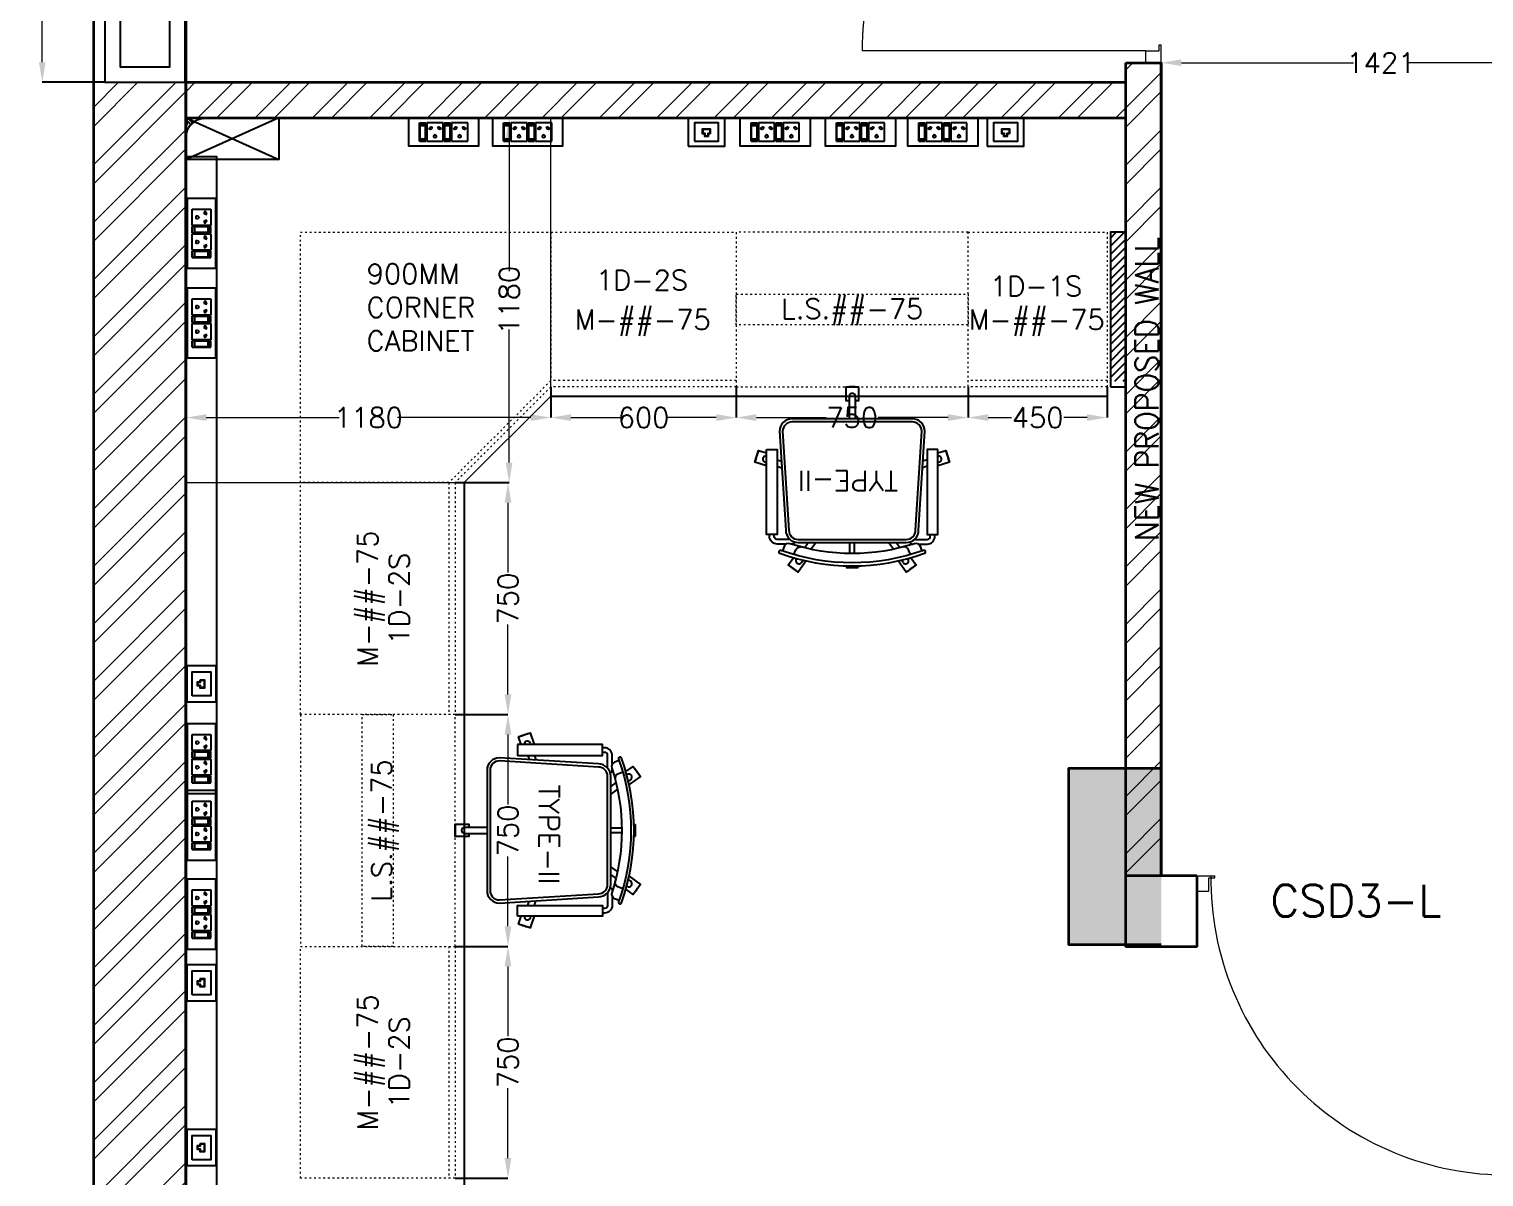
# Model space of a CAD drawing. Extents: x -52083 to 49512, y -145230 to 20224.
# Drawn here: x -46914 to -42208, y 7735 to 11448 of the extents above; entities that cross this region are included whole.
import ezdxf
from ezdxf.enums import TextEntityAlignment as Align

# ---------------------------------------------------------------- set-up
doc = ezdxf.new("R2010")
doc.units = 0
doc.header["$LTSCALE"] = 0.5
doc.header["$MEASUREMENT"] = 0
doc.header["$PDMODE"] = 32
doc.linetypes.add('ACAD_ISO03W100', pattern=[30, 12, -18])
for name, color, linetype, lineweight in [('1000x2100 Door', 1, 'Continuous', 5), ('1050x2100 Door', 6, 'Continuous', 5), ('Ahlada Coving', 3, 'Continuous', 5), ('COL', 1, 'Continuous', 35), ('DIM', 3, 'Continuous', 5), ('Hatch-1', 8, 'Continuous', 5), ('New Wall', 5, 'Continuous', 35), ('Sa-Block Text', 7, 'Continuous', 18), ('wall-1', 7, 'Continuous', 35)]:
    doc.layers.add(name, color=color, linetype=linetype, lineweight=lineweight)
for name, color, linetype in [('GC-2', 22, 'Continuous'), ('GF-1', 21, 'Continuous'), ('LABOFAB', 7, 'Continuous'), ('PDF_Text', 5, 'Continuous'), ('SA-6MRP', 1, 'Continuous'), ('SA-6MUP', 223, 'Continuous'), ('SA-FUR', 3, 'Continuous'), ('SA-Lan', 3, 'Continuous')]:
    doc.layers.add(name, color=color, linetype=linetype)
doc.styles.add('ARIAL', font='romans.shx', dxfattribs={"height": 2.5})
doc.styles.add('RomanS', font='romans.shx')
doc.styles.get("Standard").update_dxf_attribs({"font": 'romans.shx'})
doc.dimstyles.new('Sa-dim', dxfattribs={"dimtxt": 65, "dimasz": 65, "dimexe": 0, "dimexo": 0, "dimtad": 0, "dimdec": 0, "dimdsep": 46, "dimtxsty": 'Standard', "dimcen": 0, "dimclrd": 256, "dimclre": 7, "dimclrt": 1, "dimadec": 0, "dimazin": 0, "dimtfac": 1, "dimtdec": 0, "dimtmove": 0, "dimatfit": 3, "dimfxl": 1, "dimlwd": -1, "dimarcsym": 0})
pattern_1 = [(45, (5394.74, 2e-13), (-92.80777, 92.80777), []), (45, (5456.61, 2e-13), (-92.80777, 92.80777), [])]

# ---------------------------------------------------------------- blocks, each defined once
blk = doc.blocks.new('*U109')
at = {"color": 5}
blk.add_wipeout([(50, 400), (50, 240), (1450, 240), (1450, 400)], dxfattribs=at)
blk.add_wipeout([(0, 450), (0, 190), (1500, 190), (1500, 450)], dxfattribs=at)
for points in [[(0, 450), (0, 190), (1500, 190), (1500, 450)], [(50, 400), (50, 240), (1450, 240), (1450, 400)]]:
    blk.add_lwpolyline(points, close=True, dxfattribs=at)
blk = doc.blocks.new('*D432')
at = {"layer": 'Defpoints', "color": 0, "transparency": 16777216}
for p in [(-46871.8, 12775.4), (-46669.5, 12775.4), (-46669.5, 11275.4)]:
    blk.add_point(p, dxfattribs=at)
at = {"layer": 'DIM', "color": 7, "lineweight": -2, "transparency": 16777216}
for p, q in [((-46669.5, 12775.4), (-46871.8, 12775.4)), ((-46669.5, 11275.4), (-46871.8, 11275.4))]:
    blk.add_line(p, q, dxfattribs=at)
at = {"layer": 'DIM', "transparency": 16777216}
for p, q in [((-46871.8, 12710.4), (-46871.8, 12119.9)), ((-46871.8, 11340.4), (-46871.8, 11930.9))]:
    blk.add_line(p, q, dxfattribs=at)
for points in [[(-46882.7, 12710.4), (-46861, 12710.4), (-46871.8, 12775.4)], [(-46882.7, 11340.4), (-46861, 11340.4), (-46871.8, 11275.4)]]:
    blk.add_solid(points, dxfattribs=at)
at = {"layer": 'DIM', "color": 1, "transparency": 16777216, "insert": (-46871.8, 12025.4), "char_height": 65, "attachment_point": 5, "rotation": 270}
blk.add_mtext('1500', dxfattribs=at)
blk = doc.blocks.new('*U131')
at = {"ltscale": 300}
for p, q in [((-78.1, 29.8), (-78.1, -29.8)), ((-78.1, 29.8), (-78.1, -29.8)), ((-57.3, 29.8), (-78.1, 29.8)), ((-78.1, 29.8), (-57.3, 29.8)), ((-76.3, 23.3), (-76.3, -23.3)), ((-59.1, 23.3), (-76.3, 23.3)), ((-59.1, -23.3), (-59.1, 23.3)), ((-57.3, -29.8), (-57.3, 29.8)), ((-53.9, 29.8), (-1.7, 29.8)), ((-53.9, -29.8), (-53.9, 29.8)), ((-1.7, 29.8), (-1.7, -29.8)), ((1.7, 29.8), (1.7, -29.8)), ((1.7, 29.8), (1.7, -29.8)), ((22.5, 29.8), (1.7, 29.8)), ((1.7, 29.8), (22.5, 29.8)), ((3.5, 23.3), (3.5, -23.3)), ((20.7, 23.3), (3.5, 23.3)), ((20.7, -23.3), (20.7, 23.3)), ((22.5, -29.8), (22.5, 29.8)), ((25.9, -29.8), (25.9, 29.8)), ((25.9, 29.8), (78.1, 29.8)), ((78.1, 29.8), (78.1, -29.8)), ((-78.1, -29.8), (-57.3, -29.8)), ((-76.3, -21.2), (-59.1, -21.2)), ((-76.3, -23.3), (-59.1, -23.3)), ((-1.7, -29.8), (-53.9, -29.8)), ((1.7, -29.8), (22.5, -29.8)), ((3.5, -21.2), (20.7, -21.2)), ((3.5, -23.3), (20.7, -23.3)), ((78.1, -29.8), (25.9, -29.8))]:
    blk.add_line(p, q, dxfattribs=at)
blk.add_lwpolyline([(-113, -46), (113, -46), (113, 46), (-113, 46)], close=True, dxfattribs=at)
for centre, radius, start, end in [((-27.8, 14.7), 4.06, 307.1584, 232.8416), ((-27.8, 10.6), 2.59, 161.4031, 18.5969), ((52, 14.7), 4.06, 307.1584, 232.8416), ((52, 10.6), 2.59, 161.4031, 18.5969), ((-42.7, -11.6), 3.5, 5.2689, 272.51), ((-39.9, -14), 2.82, 202.6838, 75.0951), ((-15.7, -14), 2.82, 104.9049, 337.3162), ((-12.9, -11.6), 3.5, 267.49, 174.7311), ((37.1, -11.6), 3.5, 5.2689, 272.51), ((39.9, -14), 2.82, 202.6838, 75.0951), ((64.1, -14), 2.82, 104.9049, 337.3162), ((66.9, -11.6), 3.5, 267.49, 174.7311)]:
    blk.add_arc(centre, radius, start, end, dxfattribs=at)
at = {"layer": 'Sa-Block Text', "flags": 1}
for tag, p in [('PROJECTNAME', (102.4, 776)), ('FLOOR', (102.4, 686.5)), ('LABNAME', (102.4, 577)), ('ITEMNO:', (102.4, 479.7))]:
    blk.add_attdef(tag, text='', height=65, dxfattribs=at).set_placement(p, align=Align.MIDDLE_CENTER)
at = {"layer": 'Sa-Block Text'}
blk.add_attdef('CATALOGUE', text='', height=65, dxfattribs=at).set_placement((102.4, 360.5), align=Align.MIDDLE_CENTER)
blk = doc.blocks.new('*U130')
for p, q in [((-78.1, 29.8), (-78.1, -29.8)), ((-78.1, 29.8), (-78.1, -29.8)), ((-57.3, 29.8), (-78.1, 29.8)), ((-78.1, 29.8), (-57.3, 29.8)), ((-76.3, 23.3), (-76.3, -23.3)), ((-59.1, 23.3), (-76.3, 23.3)), ((-59.1, -23.3), (-59.1, 23.3)), ((-57.3, -29.8), (-57.3, 29.8)), ((-53.9, 29.8), (-1.7, 29.8)), ((-53.9, -29.8), (-53.9, 29.8)), ((-1.7, 29.8), (-1.7, -29.8)), ((1.7, 29.8), (1.7, -29.8)), ((1.7, 29.8), (1.7, -29.8)), ((22.5, 29.8), (1.7, 29.8)), ((1.7, 29.8), (22.5, 29.8)), ((3.5, 23.3), (3.5, -23.3)), ((20.7, 23.3), (3.5, 23.3)), ((20.7, -23.3), (20.7, 23.3)), ((22.5, -29.8), (22.5, 29.8)), ((25.9, -29.8), (25.9, 29.8)), ((25.9, 29.8), (78.1, 29.8)), ((78.1, 29.8), (78.1, -29.8)), ((-78.1, -29.8), (-57.3, -29.8)), ((-76.3, -21.2), (-59.1, -21.2)), ((-76.3, -23.3), (-59.1, -23.3)), ((-1.7, -29.8), (-53.9, -29.8)), ((1.7, -29.8), (22.5, -29.8)), ((3.5, -21.2), (20.7, -21.2)), ((3.5, -23.3), (20.7, -23.3)), ((78.1, -29.8), (25.9, -29.8))]:
    blk.add_line(p, q)
blk.add_lwpolyline([(-113, -46), (113, -46), (113, 46), (-113, 46)], close=True)
for centre, radius, start, end in [((-27.8, 14.7), 4.06, 307.1584, 232.8416), ((-27.8, 10.6), 2.59, 161.4031, 18.5969), ((52, 14.7), 4.06, 307.1584, 232.8416), ((52, 10.6), 2.59, 161.4031, 18.5969), ((-42.7, -11.6), 3.5, 5.2689, 272.51), ((-39.9, -14), 2.82, 202.6838, 75.0951), ((-15.7, -14), 2.82, 104.9049, 337.3162), ((-12.9, -11.6), 3.5, 267.49, 174.7311), ((37.1, -11.6), 3.5, 5.2689, 272.51), ((39.9, -14), 2.82, 202.6838, 75.0951), ((64.1, -14), 2.82, 104.9049, 337.3162), ((66.9, -11.6), 3.5, 267.49, 174.7311)]:
    blk.add_arc(centre, radius, start, end)
at = {"layer": 'Sa-Block Text', "flags": 1}
for tag, p in [('PROJECTNAME', (14.8, 619.1)), ('FLOOR', (14.8, 529.6)), ('LABNAME', (14.8, 420.1)), ('ITEMNO:', (14.8, 322.8))]:
    blk.add_attdef(tag, text='', height=65, dxfattribs=at).set_placement(p, align=Align.MIDDLE_CENTER)
at = {"layer": 'Sa-Block Text'}
blk.add_attdef('CATALOGUE', text='', height=65, dxfattribs=at).set_placement((14.8, 173.9), align=Align.MIDDLE_CENTER)
blk = doc.blocks.new('A010004 Mezz.F. Layout Plan$0$b & c')
at = {"layer": 'Ahlada Coving', "color": 3}
for p, q in [((-4.1, 40.9), (-5.7, 42.5)), ((-2.7, 7.8), (-3.7, 7.8)), ((-3.7, 7.8), (-2.7, 6)), ((4.9, 15.3), (-2.7, 7.8)), ((-2.7, 6), (5.7, 14.4)), ((8.7, 11.4), (0.3, 3)), ((0.3, 3), (2.1, 2)), ((2.1, 3), (9.7, 10.6)), ((2.1, 2), (2.1, 3)), ((36.9, 0), (35.3, 1.6))]:
    blk.add_line(p, q, dxfattribs=at)
blk.add_lwpolyline([(-5.7, 30.7), (-5.7, 5.7), (0, 0), (25, 0), (22.8, 1.5), (13.2, 1.5), (3.6, 4.5), (3.6, 1.5), (0.6, 1.5), (-4.2, 6.3), (-4.2, 9.3), (-1.2, 9.3), (-4.2, 18.9), (-4.2, 28.4), (-5.7, 30.7)], dxfattribs=at)
for radius, start, end in [(44, 181.9548, 220.5976), (42.5, 184.1661, 265.906), (44, 222.2286, 227.7746), (44, 229.4056, 268.1119)]:
    blk.add_arc((38.3, 44), radius, start, end, dxfattribs=at)
blk = doc.blocks.new('A$C34123dda')
at = {"layer": 'LABOFAB', "color": 230, "linetype": 'ACAD_ISO03W100', "lineweight": 13}
blk.add_line((-280, 310), (30, 0), dxfattribs=at)
at = {"layer": 'LABOFAB', "color": 96, "lineweight": 13, "true_color": 0x008500}
blk.add_lwpolyline([(900, 1180), (900, 1180), (900, 1180), (900, 0), (0, 0), (-280, 280), (-280, 1180)], close=True, dxfattribs=at)
at = {"layer": 'LABOFAB', "color": 230, "linetype": 'ACAD_ISO03W100', "lineweight": 13}
blk.add_lwpolyline([(50, 0), (530, 0), (530, 810), (-280, 810), (-280, 330)], close=True, dxfattribs=at)
blk = doc.blocks.new('A$Ca55ee631')
at = {"layer": 'SA-FUR', "color": 1}
for p, q in [((0, 0), (135, 300)), ((0, 300), (135, 0))]:
    blk.add_line(p, q, dxfattribs=at)
blk.add_lwpolyline([(0, 0), (135, 0), (135, 300), (0, 300)], close=True, dxfattribs=at)
blk = doc.blocks.new('*D580')
at = {"layer": 'Defpoints', "color": 0, "transparency": 16777216}
for p in [(-46406.6, 10265.3), (-45226.6, 10265.3), (-45226.6, 10190.8)]:
    blk.add_point(p, dxfattribs=at)
at = {"layer": 'DIM', "color": 7, "lineweight": -2, "transparency": 16777216}
for p, q in [((-46406.6, 10265.3), (-46406.6, 10190.8)), ((-45226.6, 10265.3), (-45226.6, 10190.8))]:
    blk.add_line(p, q, dxfattribs=at)
at = {"layer": 'DIM', "transparency": 16777216}
for p, q in [((-46341.6, 10190.8), (-45911.1, 10190.8)), ((-45291.6, 10190.8), (-45722.1, 10190.8))]:
    blk.add_line(p, q, dxfattribs=at)
for points in [[(-46341.6, 10201.7), (-46341.6, 10180), (-46406.6, 10190.8)], [(-45291.6, 10201.7), (-45291.6, 10180), (-45226.6, 10190.8)]]:
    blk.add_solid(points, dxfattribs=at)
at = {"layer": 'DIM', "color": 1, "transparency": 16777216, "insert": (-45816.6, 10190.8), "char_height": 65, "attachment_point": 5}
blk.add_mtext('1180', dxfattribs=at)
blk = doc.blocks.new('*D581')
at = {"layer": 'Defpoints', "color": 0, "transparency": 16777216}
for p in [(-45506.6, 11160.4), (-45361.5, 11160.4), (-45506.6, 9980.4)]:
    blk.add_point(p, dxfattribs=at)
at = {"layer": 'DIM', "color": 7, "lineweight": -2, "transparency": 16777216}
for p, q in [((-45506.6, 11160.4), (-45361.5, 11160.4)), ((-45506.6, 9980.4), (-45361.5, 9980.4))]:
    blk.add_line(p, q, dxfattribs=at)
at = {"layer": 'DIM', "transparency": 16777216}
for p, q in [((-45361.5, 11095.4), (-45361.5, 10664.9)), ((-45361.5, 10045.4), (-45361.5, 10475.9))]:
    blk.add_line(p, q, dxfattribs=at)
for points in [[(-45372.3, 11095.4), (-45350.6, 11095.4), (-45361.5, 11160.4)], [(-45372.3, 10045.4), (-45350.6, 10045.4), (-45361.5, 9980.4)]]:
    blk.add_solid(points, dxfattribs=at)
at = {"layer": 'DIM', "color": 1, "transparency": 16777216, "insert": (-45361.5, 10570.4), "char_height": 65, "attachment_point": 5, "rotation": 90}
blk.add_mtext('1180', dxfattribs=at)
blk = doc.blocks.new('*U132')
for points in [[(-59.4, 46), (59.4, 46), (59.4, -46), (-59.4, -46)], [(-39.1, 29.8), (39.1, 29.8), (39.1, -29.8), (-39.1, -29.8)], [(12.4, 5.6), (5.4, 5.6), (5.4, 14.6), (-5.4, 14.6), (-5.4, 5.6), (-12.4, 5.6), (-12.4, -10.5), (12.4, -10.5)], [(11.1, 4.3), (4.1, 4.3), (4.1, 13.4), (-4.1, 13.4), (-4.1, 4.3), (-11.1, 4.3), (-11.1, -9.2), (11.1, -9.2)]]:
    blk.add_lwpolyline(points, close=True)
at = {"layer": 'Sa-Block Text', "flags": 1}
for tag, p in [('PROJECTNAME', (15.2, 670.6)), ('FLOOR', (15.2, 581.1)), ('LABNAME', (15.2, 471.6)), ('ITEMNO:', (15.2, 374.3))]:
    blk.add_attdef(tag, text='', height=65, dxfattribs=at).set_placement(p, align=Align.MIDDLE_CENTER)
at = {"layer": 'Sa-Block Text'}
blk.add_attdef('CATALOGUE', text='', height=65, dxfattribs=at).set_placement((15.2, 223), align=Align.MIDDLE_CENTER)
blk = doc.blocks.new('*U102')
at = {"layer": 'SA-FUR', "color": 230, "linetype": 'ACAD_ISO03W100', "lineweight": 13}
blk.add_line((450, 20), (0, 20), dxfattribs=at)
blk.add_lwpolyline([(0, 500), (450, 500), (450, 0), (0, 0)], close=True, dxfattribs=at)
at = {"layer": 'SA-FUR', "color": 7}
for tag, p in [('TAG-2', (225, 357.8)), ('TAG', (225, 250))]:
    blk.add_attdef(tag, text='', height=65, rotation=180, dxfattribs=at).set_placement(p, align=Align.CENTER)
blk = doc.blocks.new('*U101')
at = {"layer": 'SA-FUR', "color": 230, "linetype": 'ACAD_ISO03W100', "lineweight": 13}
for points in [[(750, 500), (0, 500), (0, 0), (750, 0)], [(750, 200), (0, 200), (0, 300), (750, 300)]]:
    blk.add_lwpolyline(points, close=True, dxfattribs=at)
at = {"layer": 'SA-FUR', "color": 7}
blk.add_attdef('TAG-2', text='', height=65, dxfattribs=at).set_placement((375, 220), align=Align.CENTER)
blk = doc.blocks.new('*D582')
at = {"layer": 'Defpoints', "color": 0, "transparency": 16777216}
for p in [(-44626.6, 10290.4), (-43876.6, 10290.4), (-44626.6, 10190.8)]:
    blk.add_point(p, dxfattribs=at)
at = {"layer": 'DIM', "color": 7, "lineweight": -2, "transparency": 16777216}
for p, q in [((-44626.6, 10290.4), (-44626.6, 10190.8)), ((-43876.6, 10290.4), (-43876.6, 10190.8))]:
    blk.add_line(p, q, dxfattribs=at)
at = {"layer": 'DIM', "transparency": 16777216}
for p, q in [((-44561.6, 10190.8), (-44335.8, 10190.8)), ((-43941.6, 10190.8), (-44167.4, 10190.8))]:
    blk.add_line(p, q, dxfattribs=at)
for points in [[(-44561.6, 10201.7), (-44561.6, 10180), (-44626.6, 10190.8)], [(-43941.6, 10201.7), (-43941.6, 10180), (-43876.6, 10190.8)]]:
    blk.add_solid(points, dxfattribs=at)
at = {"layer": 'DIM', "color": 1, "transparency": 16777216, "insert": (-44251.6, 10190.8), "char_height": 65, "attachment_point": 5}
blk.add_mtext('750', dxfattribs=at)
blk = doc.blocks.new('*D583')
at = {"layer": 'Defpoints', "color": 0, "transparency": 16777216}
for p in [(-43876.6, 10290.4), (-43426.6, 10290.4), (-43426.6, 10190.8)]:
    blk.add_point(p, dxfattribs=at)
at = {"layer": 'DIM', "color": 7, "lineweight": -2, "transparency": 16777216}
for p, q in [((-43876.6, 10290.4), (-43876.6, 10190.8)), ((-43426.6, 10290.4), (-43426.6, 10190.8))]:
    blk.add_line(p, q, dxfattribs=at)
at = {"layer": 'DIM', "transparency": 16777216}
for p, q in [((-43811.6, 10190.8), (-43735.8, 10190.8)), ((-43491.6, 10190.8), (-43567.4, 10190.8))]:
    blk.add_line(p, q, dxfattribs=at)
for points in [[(-43811.6, 10201.7), (-43811.6, 10180), (-43876.6, 10190.8)], [(-43491.6, 10201.7), (-43491.6, 10180), (-43426.6, 10190.8)]]:
    blk.add_solid(points, dxfattribs=at)
at = {"layer": 'DIM', "color": 1, "transparency": 16777216, "insert": (-43651.6, 10190.8), "char_height": 65, "attachment_point": 5}
blk.add_mtext('450', dxfattribs=at)
blk = doc.blocks.new('PCH-7022')
at = {"layer": 'GC-2', "color": 30, "ltscale": 10}
for p, q in [((-164.5, 243.5), (-159, 235.9)), ((-18.7, 254.1), (-19.1, 259.1)), ((18.7, 254.1), (19.1, 259.1)), ((164.5, 243.5), (159, 235.9)), ((-180.7, 231.7), (-179.9, 230.6)), ((-154.6, 195.8), (-142.2, 178.7)), ((-133.4, 200.6), (-117.5, 178.7)), ((-7.5, 214.3), (-7.5, 178.7)), ((7.5, 214.3), (7.5, 178.7)), ((133.4, 200.6), (117.5, 178.7)), ((154.6, 195.8), (142.2, 178.7)), ((180.7, 231.7), (179.9, 230.6)), ((-282.4, -81.2), (-277.5, -79.7)), ((-242.5, -68.3), (-227.6, -63.4)), ((-242.5, -89.3), (-229, -84.9)), ((242.5, -68.3), (227.6, -63.4)), ((242.5, -89.3), (229, -84.9)), ((282.4, -81.2), (277.5, -79.7)), ((-10, -293.7), (-10, -221.3)), ((10, -293.7), (10, -221.3))]:
    blk.add_line(p, q, dxfattribs=at)
for points in [[(-234.1, 213.6), (-234.1, 213.6, 0.416344), (-237.1, 207.2, 0.412086), (-230.7, 204.2), (-230.7, 204.2, -0.174031), (230.7, 204.2), (230.7, 204.2, 0.412086), (237.1, 207.2), (237.1, 207.2, 0.416344), (234.1, 213.6), (234.1, 213.6, 0.174031)], [(-195, -221.3), (195, -221.3, 0.414214), (235, -181.3), (215, 138.7, 0.414214), (175, 178.7), (-175, 178.7, 0.414214), (-215, 138.7), (-235, -181.3, 0.414214)], [(-195, -211.3), (195, -211.3, 0.414214), (225, -181.3), (205, 138.7, 0.414214), (175, 168.7), (-175, 168.7, 0.414214), (-205, 138.7), (-225, -181.3, 0.414214)]]:
    blk.add_lwpolyline(points, format="xyb", close=True, dxfattribs=at)
for points in [[(-190.2, 227.7), (-207.2, 251.2), (-174.8, 274.7), (-148.4, 238.3)], [(148.4, 238.3), (174.8, 274.7), (207.2, 251.2), (190.2, 227.7)], [(-277.5, -111.2), (-302.9, -119.5), (-315.3, -81.4), (-277.5, -69.1)], [(277.5, -69.1), (315.3, -81.4), (302.9, -119.5), (277.5, -111.2)], [(10, -280), (20, -280), (20, -325), (-20, -325), (-20, -280), (-10, -280)]]:
    blk.add_lwpolyline(points, dxfattribs=at)
for points in [[(19.1, 259.1, 0.013665), (-19.1, 259.1)], [(-225.9, 205.9), (-220.6, 191.5, 0.403288), (-201.9, 182.4), (-201.9, 182.4, -0.158526), (201.9, 182.4), (201.9, 182.4, 0.403288), (220.6, 191.5), (225.9, 205.9)], [(-193.1, 216.5, 0.029136), (-192.6, 216.6)], [(-188.5, 217.8), (-182.3, 202.3, 0.378791), (-164.6, 193.3)], [(188.5, 217.8), (182.3, 202.3), (182.3, 202.3, -0.378791), (164.6, 193.3)], [(192.6, 216.6, 0.029136), (193.1, 216.5, 0.029136)], [(-214.2, 183.7), (-242.5, 183.7, 0.414214), (-267.5, 158.7), (-267.5, 152.3)], [(-201.5, 168.7), (-242.5, 168.7, 0.414214), (-252.5, 158.7), (-252.5, 152.3)], [(-185.7, 177.3, 0.311343), (-195, 183.7), (-197.6, 183.7)], [(185.7, 177.3, -0.311343), (195, 183.7), (197.6, 183.7)], [(201.5, 168.7), (242.5, 168.7, -0.414214), (252.5, 158.7), (252.5, 152.3)], [(214.2, 183.7), (242.5, 183.7, -0.414214), (267.5, 158.7), (267.5, 152.3)]]:
    blk.add_lwpolyline(points, format="xyb", dxfattribs=at)
for points in [[(-237.1, 207.2), (-237.1, 207.2)], [(-277.5, -122.7), (-242.5, -122.7), (-242.5, 152.3), (-277.5, 152.3)], [(277.5, -122.7), (242.5, -122.7), (242.5, 152.3), (277.5, 152.3)]]:
    blk.add_lwpolyline(points, close=True, dxfattribs=at)
for centre, radius, start, end in [((0, 0), 325, 122.4719, 129.5281), ((-172.6, 237.6), 10, 36, 216), ((172.6, 237.6), 10, 324, 144), ((0, 0), 325, 50.4719, 57.5281), ((0, 0), 325, 194.4719, 201.5281), ((-279.3, -90.7), 10, 108, 280.2877), ((279.3, -90.7), 10, 259.7123, 72), ((0, 0), 325, 338.4719, 345.5281), ((0, 0), 325, 266.4719, 273.5281), ((0, -293.7), 10, 180, 0)]:
    blk.add_arc(centre, radius, start, end, dxfattribs=at)
at = {"layer": 'PDF_Text', "insert": (13.6, -21), "char_height": 65, "width": 310.353, "attachment_point": 5}
blk.add_mtext('{\\C1;TYPE-II}', dxfattribs=at)
blk = doc.blocks.new('1050x2100')
at = {"layer": '1050x2100 Door'}
for p, q in [((289971.9, 46661.9), (289971.9, 46711.8)), ((289971.9, 46711.8), (290030.3, 46711.8)), ((289971.9, 46661.9), (289971.9, 46711.8)), ((290010.2, 46661.9), (290010.2, 46705.1)), ((290010.2, 46705.1), (290030.3, 46705.1)), ((290030.3, 46705.1), (290030.3, 46711.8)), ((291021.9, 46711.8), (290963.5, 46711.8)), ((290963.5, 46705.1), (290963.5, 46711.8)), ((290983.6, 46705.1), (290963.5, 46705.1)), ((290983.6, 46661.9), (290983.6, 46705.1)), ((291021.9, 46661.9), (291021.9, 46711.8)), ((289971.9, 46661.9), (290010.2, 46661.9)), ((291021.9, 46661.9), (290983.6, 46661.9)), ((290983.6, 46661.9), (290983.6, 45743.9))]:
    blk.add_line(p, q, dxfattribs=at)
blk.add_arc((290976, 46702.9), 959, 179.4701, 270.4563, dxfattribs=at)
blk = doc.blocks.new('*D675')
at = {"layer": 'Defpoints', "color": 0, "transparency": 16777216}
for p in [(-45536.6, 8480.4), (-45365.2, 8480.4), (-45536.6, 7730.4)]:
    blk.add_point(p, dxfattribs=at)
at = {"layer": 'DIM', "color": 7, "lineweight": -2, "transparency": 16777216}
for p, q in [((-45536.6, 8480.4), (-45365.2, 8480.4)), ((-45536.6, 7730.4), (-45365.2, 7730.4))]:
    blk.add_line(p, q, dxfattribs=at)
at = {"layer": 'DIM', "transparency": 16777216}
for p, q in [((-45365.2, 8415.4), (-45365.2, 8189.6)), ((-45365.2, 7795.4), (-45365.2, 8021.2))]:
    blk.add_line(p, q, dxfattribs=at)
for points in [[(-45376.1, 8415.4), (-45354.4, 8415.4), (-45365.2, 8480.4)], [(-45376.1, 7795.4), (-45354.4, 7795.4), (-45365.2, 7730.4)]]:
    blk.add_solid(points, dxfattribs=at)
at = {"layer": 'DIM', "color": 1, "transparency": 16777216, "insert": (-45365.2, 8105.4), "char_height": 65, "attachment_point": 5, "rotation": 90}
blk.add_mtext('750', dxfattribs=at)
blk = doc.blocks.new('*U91')
at = {"layer": 'SA-FUR', "color": 230, "linetype": 'ACAD_ISO03W100', "lineweight": 13}
blk.add_line((750, 20), (0, 20), dxfattribs=at)
blk.add_lwpolyline([(0, 500), (750, 500), (750, 0), (0, 0)], close=True, dxfattribs=at)
at = {"layer": 'SA-FUR', "color": 7}
for tag, p in [('TAG', (375, 250)), ('TAG-2', (375, 148.4))]:
    blk.add_attdef(tag, text='', height=65, dxfattribs=at).set_placement(p, align=Align.CENTER)
blk = doc.blocks.new('*D709')
at = {"layer": 'Defpoints', "color": 0, "transparency": 16777216}
for p in [(-45536.6, 9230.4), (-45365.2, 9230.4), (-45536.6, 8480.4)]:
    blk.add_point(p, dxfattribs=at)
at = {"layer": 'DIM', "color": 7, "lineweight": -2, "transparency": 16777216}
for p, q in [((-45536.6, 9230.4), (-45365.2, 9230.4)), ((-45536.6, 8480.4), (-45365.2, 8480.4))]:
    blk.add_line(p, q, dxfattribs=at)
at = {"layer": 'DIM', "transparency": 16777216}
for p, q in [((-45365.2, 9165.4), (-45365.2, 8939.6)), ((-45365.2, 8545.4), (-45365.2, 8771.2))]:
    blk.add_line(p, q, dxfattribs=at)
for points in [[(-45376.1, 9165.4), (-45354.4, 9165.4), (-45365.2, 9230.4)], [(-45376.1, 8545.4), (-45354.4, 8545.4), (-45365.2, 8480.4)]]:
    blk.add_solid(points, dxfattribs=at)
at = {"layer": 'DIM', "color": 1, "transparency": 16777216, "insert": (-45365.2, 8855.4), "char_height": 65, "attachment_point": 5, "rotation": 90}
blk.add_mtext('750', dxfattribs=at)
blk = doc.blocks.new('*U100')
at = {"layer": 'SA-FUR', "color": 230, "linetype": 'ACAD_ISO03W100', "lineweight": 13}
for points in [[(750, 500), (0, 500), (0, 0), (750, 0)], [(750, 200), (0, 200), (0, 300), (750, 300)]]:
    blk.add_lwpolyline(points, close=True, dxfattribs=at)
at = {"layer": 'SA-FUR', "color": 7}
blk.add_attdef('TAG-2', text='', height=65, rotation=180, dxfattribs=at).set_placement((375, 295), align=Align.CENTER)
blk = doc.blocks.new('*D710')
at = {"layer": 'Defpoints', "color": 0, "transparency": 16777216}
for p in [(-45536.6, 9980.4), (-45365.2, 9980.4), (-45536.6, 9230.4)]:
    blk.add_point(p, dxfattribs=at)
at = {"layer": 'DIM', "color": 7, "lineweight": -2, "transparency": 16777216}
for p, q in [((-45536.6, 9980.4), (-45365.2, 9980.4)), ((-45536.6, 9230.4), (-45365.2, 9230.4))]:
    blk.add_line(p, q, dxfattribs=at)
at = {"layer": 'DIM', "transparency": 16777216}
for p, q in [((-45365.2, 9915.4), (-45365.2, 9689.6)), ((-45365.2, 9295.4), (-45365.2, 9521.2))]:
    blk.add_line(p, q, dxfattribs=at)
for points in [[(-45376.1, 9915.4), (-45354.4, 9915.4), (-45365.2, 9980.4)], [(-45376.1, 9295.4), (-45354.4, 9295.4), (-45365.2, 9230.4)]]:
    blk.add_solid(points, dxfattribs=at)
at = {"layer": 'DIM', "color": 1, "transparency": 16777216, "insert": (-45365.2, 9605.4), "char_height": 65, "attachment_point": 5, "rotation": 90}
blk.add_mtext('750', dxfattribs=at)
blk = doc.blocks.new('*U115')
at = {"layer": 'SA-FUR', "color": 230, "linetype": 'ACAD_ISO03W100', "lineweight": 13}
blk.add_line((600, 20), (0, 20), dxfattribs=at)
blk.add_lwpolyline([(0, 500), (600, 500), (600, 0), (0, 0)], close=True, dxfattribs=at)
at = {"layer": 'SA-FUR', "color": 7}
for tag, p in [('TAG-2', (300, 377.6)), ('TAG', (300, 250))]:
    blk.add_attdef(tag, text='', height=65, rotation=180, dxfattribs=at).set_placement(p, align=Align.CENTER)
blk = doc.blocks.new('*D711')
at = {"layer": 'Defpoints', "color": 0, "transparency": 16777216}
for p in [(-45226.6, 10290.4), (-44626.6, 10290.4), (-44626.6, 10190.8)]:
    blk.add_point(p, dxfattribs=at)
at = {"layer": 'Hatch-1', "color": 7, "lineweight": -2, "transparency": 16777216}
for p, q in [((-45226.6, 10290.4), (-45226.6, 10190.8)), ((-44626.6, 10290.4), (-44626.6, 10190.8))]:
    blk.add_line(p, q, dxfattribs=at)
at = {"layer": 'Hatch-1', "transparency": 16777216}
for p, q in [((-45161.6, 10190.8), (-44999.1, 10190.8)), ((-44691.6, 10190.8), (-44854.1, 10190.8))]:
    blk.add_line(p, q, dxfattribs=at)
for points in [[(-45161.6, 10201.7), (-45161.6, 10180), (-45226.6, 10190.8)], [(-44691.6, 10201.7), (-44691.6, 10180), (-44626.6, 10190.8)]]:
    blk.add_solid(points, dxfattribs=at)
at = {"layer": 'Hatch-1', "color": 1, "transparency": 16777216, "insert": (-44926.6, 10190.8), "char_height": 65, "attachment_point": 5}
blk.add_mtext('600', dxfattribs=at)
blk = doc.blocks.new('*D721')
at = {"layer": 'Defpoints', "color": 0, "transparency": 16777216}
for p in [(-43251.5, 11338.7), (-41830.5, 11338.7), (-41830.5, 11338.7)]:
    blk.add_point(p, dxfattribs=at)
at = {"layer": 'DIM', "transparency": 16777216}
for p, q in [((-43186.5, 11338.7), (-42629.4, 11338.7)), ((-41895.5, 11338.7), (-42452.7, 11338.7))]:
    blk.add_line(p, q, dxfattribs=at)
for points in [[(-43186.5, 11349.6), (-43186.5, 11327.9), (-43251.5, 11338.7)], [(-41895.5, 11349.6), (-41895.5, 11327.9), (-41830.5, 11338.7)]]:
    blk.add_solid(points, dxfattribs=at)
at = {"layer": 'DIM', "color": 1, "transparency": 16777216, "insert": (-42541, 11338.7), "char_height": 65, "attachment_point": 5}
blk.add_mtext('1421', dxfattribs=at)
blk = doc.blocks.new('SD 1000x2100')
at = {"layer": '1000x2100 Door'}
for p, q in [((288436.6, 46661.9), (288436.6, 46711.8)), ((288436.6, 46711.8), (288495, 46711.8)), ((288436.6, 46661.9), (288436.6, 46711.8)), ((288475, 46661.9), (288475, 46705.1)), ((288475, 46705.1), (288495, 46705.1)), ((288495, 46705.1), (288495, 46711.8)), ((289436.6, 46711.8), (289378.3, 46711.8)), ((289378.3, 46705.1), (289378.3, 46711.8)), ((289398.3, 46705.1), (289378.3, 46705.1)), ((289398.3, 46661.9), (289398.3, 46705.1)), ((289436.6, 46661.9), (289436.6, 46711.8)), ((288436.6, 46661.9), (288475, 46661.9)), ((289436.6, 46661.9), (289398.3, 46661.9)), ((289398.3, 46661.9), (289398.3, 45743.9))]:
    blk.add_line(p, q, dxfattribs=at)
blk.add_arc((289398.3, 46661.9), 918, 176.8849, 270, dxfattribs=at)

msp = doc.modelspace()

# ---------------------------------------------------------------- hatches: boundary and pattern name
at = {"layer": 'COL'}
h = msp.add_hatch(color=256, dxfattribs=at)
h.dxf.hatch_style = 1
h.paths.add_polyline_path([(-43251.5, 9056.2), (-43551.5, 9056.2), (-43551.5, 8486.2), (-43251.5, 8486.2)])
at = {"layer": 'Hatch-1'}
h = msp.add_hatch(dxfattribs=at)
h.set_pattern_fill('ANSI32,_O', color=256, scale=350)
h.set_pattern_definition(pattern_1)
h.paths.add_polyline_path([(-43366.5, 11338.7), (-43251.5, 11338.7), (-43251.5, 8708.7), (-43366.5, 8708.7)])
at = {"layer": 'SA-FUR'}
h = msp.add_hatch(dxfattribs=at)
h.set_pattern_fill('ANSI31', color=6, scale=150)
h.set_pattern_definition([(45, (5394.74, 2e-13), (-13.258252, 13.258252), [])])
h.paths.add_polyline_path([(-43416.2, 10309.1), (-43366.5, 10309.1), (-43366.5, 10790.4), (-43416.2, 10790.4)])

# ---------------------------------------------------------------- linework, layer by layer
at = {"color": 1, "elevation": 2637.8}
msp.add_lwpolyline([(-46306.6, -5.3), (-46306.6, 11034.7), (-46406.6, 11034.7), (-46406.6, -5.3)], close=True, dxfattribs=at)
at = {"color": 4, "elevation": 2637.8}
msp.add_lwpolyline([(-43136.5, 8708.7), (-43366.5, 8708.7), (-43366.5, 8478.7), (-43136.5, 8478.7)], close=True, dxfattribs=at)
at = {"layer": 'COL', "elevation": 2637.8}
msp.add_lwpolyline([(-43251.5, 8708.7), (-43251.5, 9056.2), (-43551.5, 9056.2), (-43551.5, 8486.2), (-43251.5, 8486.2)], dxfattribs=at)
at = {"layer": 'New Wall'}
msp.add_line((-43366.5, 8478.7, 2637.8), (-43366.5, 11160.4, 2637.8), dxfattribs=at)
at = {"layer": 'New Wall', "elevation": 2637.8}
msp.add_lwpolyline([(-43366.5, 11338.7), (-43251.5, 11338.7), (-43251.5, 8708.7), (-43366.5, 8708.7)], close=True, dxfattribs=at)
at = {"layer": 'SA-FUR'}
for p, q in [((-45226.6, 10260.4, 2637.8), (-43426.6, 10260.4, 2637.8)), ((-45506.6, 9980.4, 2637.8), (-45506.6, 1030.4, 2637.8))]:
    msp.add_line(p, q, dxfattribs=at)
at = {"layer": 'SA-FUR', "color": 7, "elevation": 2637.8}
msp.add_lwpolyline([(-43416.2, 10290.4), (-43366.5, 10290.4), (-43366.5, 10790.4), (-43416.2, 10790.4)], close=True, dxfattribs=at)
at = {"layer": 'wall-1', "color": 7}
for p, q in [((-46706.6, 14513.7, 2637.8), (-46706.6, -3146.3, 2637.8)), ((-46406.6, 10323.7, 2637.8), (-46406.6, 14513.7, 2637.8)), ((-46406.6, 9669.7, 2637.8), (-46406.6, 11169.7, 2637.8)), ((-46406.6, 658.7, 2637.8), (-46406.6, 9660.4, 2637.8))]:
    msp.add_line(p, q, dxfattribs=at)
at = {"layer": 'wall-1'}
for p, q in [((-43366.5, 11338.7, 2637.8), (-43251.5, 11338.7, 2637.8)), ((-43366.5, 11275.4, 2637.8), (-43366.5, 11338.7, 2637.8)), ((-43251.5, 8708.7, 2637.8), (-43251.5, 11338.7, 2637.8)), ((-46406.6, 11160.4, 2637.8), (-43366.5, 11160.4, 2637.8)), ((-43251.5, 10208.7, 2637.8), (-43251.5, 10438.7, 2637.8)), ((-43136.5, 8708.7, 2637.8), (-43251.5, 8708.7, 2637.8)), ((-43136.5, 8708.7, 2637.8), (-43136.5, 8478.7, 2637.8)), ((-43136.5, 8478.7, 2637.8), (-43366.5, 8478.7, 2637.8))]:
    msp.add_line(p, q, dxfattribs=at)

# ---------------------------------------------------------------- block references
at = {"color": 1, "xscale": -1}
msp.add_blockref('A$C34123dda', (-45506.6, 9980.4, 2637.8), dxfattribs=at)
at = {"layer": '1000x2100 Door', "rotation": 270}
msp.add_blockref('SD 1000x2100', (-89963.3, 300775.4, 2637.8), dxfattribs=at)
at = {"layer": '1050x2100 Door'}
msp.add_blockref('1050x2100', (-333108.4, -38003, 2637.8), dxfattribs=at)
at = {"layer": 'Ahlada Coving', "ltscale": 500, "xscale": -1.418185559101403, "yscale": 1.418185559101403, "zscale": 1.418185559101401, "rotation": 180}
msp.add_blockref('A010004 Mezz.F. Layout Plan$0$b & c', (-46399.1, 11160.4, 2637.8), dxfattribs=at)
at = {"layer": 'GF-1', "color": 7}
for p, rotation in [((-44251.6, 9965.4, 2637.8), 180), ((-45211.6, 8855.4, 2637.8), 270)]:
    msp.add_blockref('PCH-7022', p, dxfattribs=dict(at, rotation=rotation))
at = {"layer": 'SA-6MRP', "color": 7, "xscale": -1, "rotation": 180}
for p in [(-45573.5, 11114.4, 2637.8), (-44500.8, 11114.4, 2637.8)]:
    msp.add_blockref('*U131', p, dxfattribs=at)
at = {"layer": 'SA-6MRP', "color": 7, "rotation": 90}
for p in [(-46356.6, 10496.7, 2637.8), (-46356.6, 9087.7, 2637.8)]:
    msp.add_blockref('*U131', p, dxfattribs=at)
at = {"layer": 'SA-6MUP', "color": 7, "xscale": -1, "rotation": 180}
for p in [(-45301.6, 11114.4, 2637.8), (-44224.8, 11114.4, 2637.8), (-43958.3, 11114.4, 2637.8)]:
    msp.add_blockref('*U130', p, dxfattribs=at)
at = {"layer": 'SA-6MUP', "color": 7, "rotation": 90}
for p in [(-46356.6, 10786.7, 2637.8), (-46356.6, 8871.8, 2637.8), (-46356.6, 8584.8, 2637.8)]:
    msp.add_blockref('*U130', p, dxfattribs=at)
at = {"layer": 'SA-FUR', "color": 1, "xscale": -1, "rotation": 90}
msp.add_blockref('A$Ca55ee631', (-46106.6, 11160.4, 2637.8), dxfattribs=at)
at = {"layer": 'SA-FUR'}
ref = msp.add_blockref('*U115', (-45226.6, 10290.4, 2637.8), dxfattribs=at)
ref.add_attrib('TAG', 'M-##-75', dxfattribs={"color": 7, "height": 65}).set_placement((-44929.7, 10475.4, 2637.8), align=Align.CENTER)
ref.add_attrib('TAG-2', '1D-2S', dxfattribs={"color": 7, "height": 65}).set_placement((-44931.8, 10603, 2637.8), align=Align.CENTER)
msp.add_blockref('*U101', (-44626.6, 10290.4, 2637.8), dxfattribs=at).add_auto_attribs({'TAG-2': 'L.S.##-75'})
ref = msp.add_blockref('*U102', (-43876.6, 10290.4, 2637.8), dxfattribs=at)
ref.add_attrib('TAG', 'M-##-75', dxfattribs={"color": 7, "height": 65}).set_placement((-43654.7, 10475.4, 2637.8), align=Align.CENTER)
ref.add_attrib('TAG-2', '1D-1S', dxfattribs={"color": 7, "height": 65}).set_placement((-43656.8, 10583.3, 2637.8), align=Align.CENTER)
for name, p, rotation, values in [('*U91', (-45536.6, 9230.4, 2637.8), 90, {'TAG': 'M-##-75', 'TAG-2': '1D-2S'}), ('*U100', (-46036.6, 9230.4, 2637.8), 270, {'TAG-2': 'L.S.##-75'}), ('*U91', (-45536.6, 7730.4, 2637.8), 90, {'TAG': 'M-##-75', 'TAG-2': '1D-2S'})]:
    msp.add_blockref(name, p, dxfattribs=dict(at, rotation=rotation)).add_auto_attribs(values)
at = {"layer": 'SA-Lan', "color": 7, "xscale": -1, "rotation": 180}
for p in [(-44723.1, 11114.4, 2637.8), (-43755.3, 11114.4, 2637.8)]:
    msp.add_blockref('*U132', p, dxfattribs=at)
at = {"layer": 'SA-Lan', "color": 7, "rotation": 90}
for p in [(-46356.6, 9329.4, 2637.8), (-46356.6, 8362.5, 2637.8), (-46356.6, 7829.4, 2637.8)]:
    msp.add_blockref('*U132', p, dxfattribs=at)

# ---------------------------------------------------------------- texts
at = {"color": 5, "insert": (-45822.3, 10688.2, 2637.8), "char_height": 65, "width": 513.111, "attachment_point": 1, "style": 'ARIAL'}
msp.add_mtext('{\\C7;900MM\\PCORNER CABINET}', dxfattribs=at)
at = {"layer": '1050x2100 Door', "color": 0, "style": 'RomanS'}
msp.add_text('CSD3-L', height=103.23, dxfattribs=at).set_placement((-42898.2, 8576.7, 2637.8))
at = {"layer": 'PDF_Text', "insert": (-43298.4, 10283.7, 2637.8), "char_height": 75, "width": 1151.305, "attachment_point": 5, "rotation": 90, "style": 'RomanS'}
msp.add_mtext('{\\W0.9;NEW PROPOSED WALL}', dxfattribs=at)

# ---------------------------------------------------------------- dimensions: what is measured, and where the dimension line sits
at = {"layer": 'DIM', "color": 7}
dim = msp.add_aligned_dim(p1=(-43251.5, 11338.7, 2637.8), p2=(-41830.5, 11338.7, 2637.8), distance=0, dimstyle='Sa-dim', dxfattribs=at)
dim.commit()
dim.dimension.update_dxf_attribs({"geometry": '*D721', "text_midpoint": (-42541, 11338.7, 2637.8)})
dim = msp.add_linear_dim(base=(-45361.5, 11160.4, 2637.8), p1=(-45506.6, 9980.4, 2637.8), p2=(-45506.6, 11160.4, 2637.8), angle=270, dimstyle='Sa-dim', dxfattribs=at)
dim.commit()
dim.dimension.update_dxf_attribs({"geometry": '*D581', "text_midpoint": (-45361.5, 10570.4, 2637.8)})
dim = msp.add_linear_dim(base=(-45226.6, 10190.8, 2637.8), p1=(-46406.6, 10265.3, 2637.8), p2=(-45226.6, 10265.3, 2637.8), dimstyle='Sa-dim', dxfattribs=at)
dim.commit()
dim.dimension.update_dxf_attribs({"geometry": '*D580', "text_midpoint": (-45816.6, 10190.8, 2637.8)})
dim = msp.add_linear_dim(base=(-44626.6, 10190.8, 2637.8), p1=(-43876.6, 10290.4, 2637.8), p2=(-44626.6, 10290.4, 2637.8), dimstyle='Sa-dim', override={"dimtmove": 1}, dxfattribs=at)
dim.commit()
dim.dimension.update_dxf_attribs({"geometry": '*D582', "text_midpoint": (-44251.6, 10190.8, 2637.8)})
for base, p1, p2, angle, picture, middle in [((-43426.6, 10190.8, 2637.8), (-43876.6, 10290.4, 2637.8), (-43426.6, 10290.4, 2637.8), 180, '*D583', (-43651.6, 10190.8, 2637.8)), ((-45365.2, 9980.4, 2637.8), (-45536.6, 9230.4, 2637.8), (-45536.6, 9980.4, 2637.8), 90, '*D710', (-45365.2, 9605.4, 2637.8)), ((-45365.2, 9230.4, 2637.8), (-45536.6, 8480.4, 2637.8), (-45536.6, 9230.4, 2637.8), 90, '*D709', (-45365.2, 8855.4, 2637.8)), ((-45365.2, 8480.4, 2637.8), (-45536.6, 7730.4, 2637.8), (-45536.6, 8480.4, 2637.8), 90, '*D675', (-45365.2, 8105.4, 2637.8))]:
    dim = msp.add_linear_dim(base=base, p1=p1, p2=p2, angle=angle, dimstyle='Sa-dim', override={"dimtmove": 1}, dxfattribs=at)
    dim.commit()
    dim.dimension.update_dxf_attribs({"geometry": picture, "text_midpoint": middle})
at = {"layer": 'Hatch-1'}
dim = msp.add_aligned_dim(p1=(-45226.6, 10290.4, 2637.8), p2=(-44626.6, 10290.4, 2637.8), distance=-99.6, dimstyle='Sa-dim', dxfattribs=at)
dim.commit()
dim.dimension.update_dxf_attribs({"geometry": '*D711', "text_midpoint": (-44926.6, 10190.8, 2637.8)})

# ---------------------------------------------------------------- next in the draw order: block references
at = {"rotation": 270}
msp.add_blockref('*U109', (-46859.5, 12775.4, 2637.8), dxfattribs=at)

# ---------------------------------------------------------------- next in the draw order: hatches: boundary and pattern name
at = {"layer": 'Hatch-1'}
h = msp.add_hatch(dxfattribs=at)
h.set_pattern_fill('ANSI32,_O', color=256, scale=350)
h.set_pattern_definition(pattern_1)
h.paths.add_polyline_path([(-46706.6, 7488.1), (-46409.5, 7488.1), (-46409.5, 11275.4), (-46706.6, 11275.4)])
h = msp.add_hatch(dxfattribs=at)
h.set_pattern_fill('ANSI32,_O', color=256, scale=350)
h.set_pattern_definition(pattern_1)
h.paths.add_polyline_path([(-46406.6, 11275.4), (-43366.5, 11275.4), (-43366.5, 11160.4), (-46406.6, 11160.4)])

# ---------------------------------------------------------------- next in the draw order: linework, layer by layer
at = {"layer": 'Hatch-1', "elevation": 2637.8}
for points in [[(-46706.6, 7488.1), (-46409.5, 7488.1), (-46409.5, 11275.4), (-46706.6, 11275.4)], [(-46406.6, 11275.4), (-43366.5, 11275.4), (-43366.5, 11160.4), (-46406.6, 11160.4)]]:
    msp.add_lwpolyline(points, close=True, dxfattribs=at)
at = {"layer": 'wall-1'}
msp.add_line((-46406.6, 11275.4, 2637.8), (-43366.5, 11275.4, 2637.8), dxfattribs=at)

# ---------------------------------------------------------------- next in the draw order: dimensions: what is measured, and where the dimension line sits
at = {"layer": 'DIM', "color": 7}
dim = msp.add_linear_dim(base=(-46871.8, 12775.4, 2637.8), p1=(-46669.5, 11275.4, 2637.8), p2=(-46669.5, 12775.4, 2637.8), angle=90, dimstyle='Sa-dim', dxfattribs=at)
dim.commit()
dim.dimension.update_dxf_attribs({"geometry": '*D432', "text_midpoint": (-46871.8, 12025.4, 2637.8), "text_rotation": 270})

doc.saveas('drawing.dxf')
